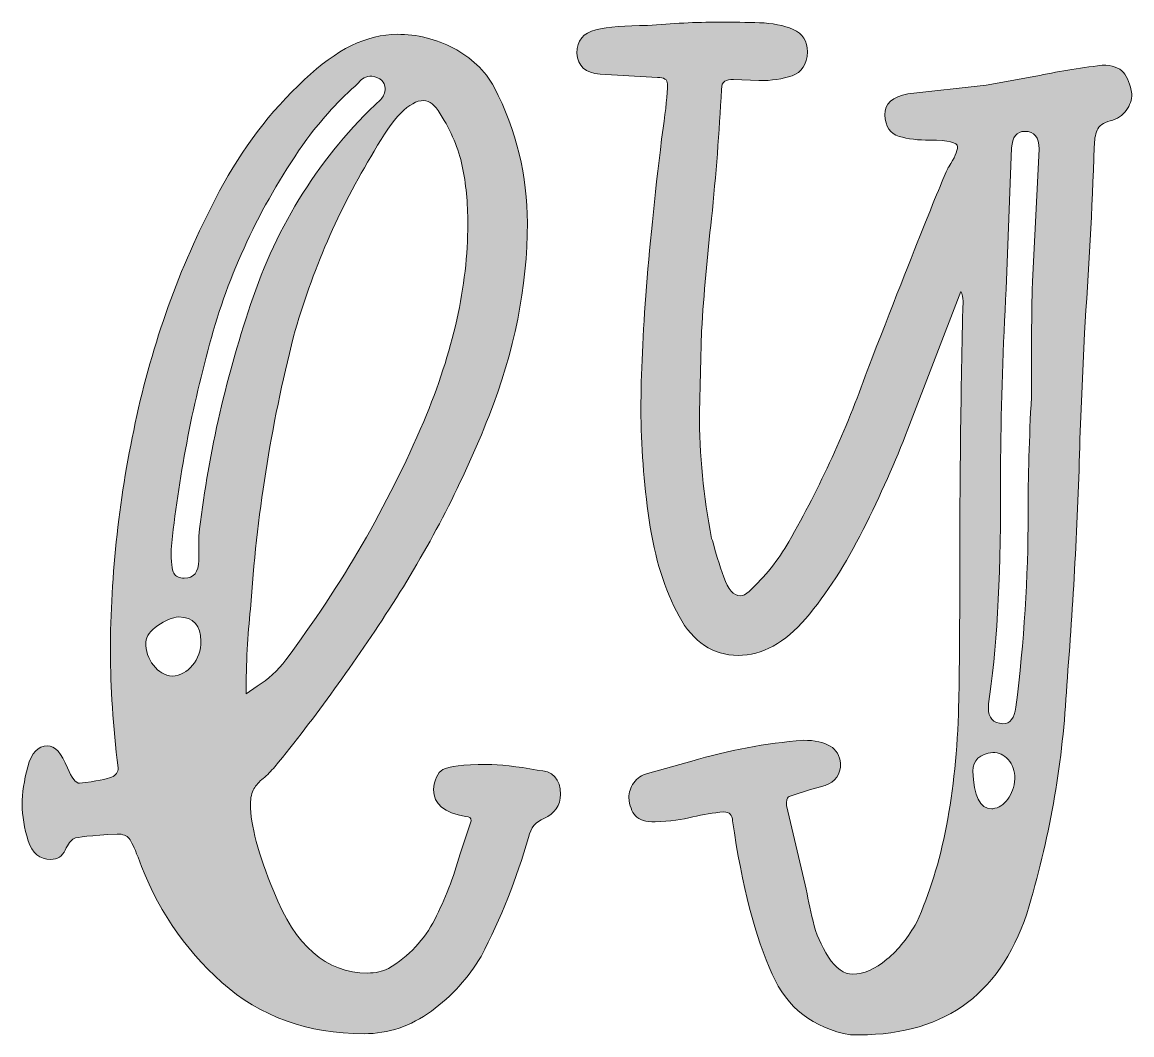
# Model space of a CAD drawing. Header units: inches. Extents: x 0.15 to 5.85, y 0.49 to 5.49.
# Drawn here: x 1.195 to 2.042, y 4.662 to 5.435 of the extents above; entities that cross this region are included whole.
import ezdxf

# ---------------------------------------------------------------- set-up
doc = ezdxf.new("R2010")
doc.units = ezdxf.units.IN
doc.header["$MEASUREMENT"] = 0
doc.layers.add('Layer 1', color=7, linetype='Continuous')

# ---------------------------------------------------------------- blocks, each defined once
blk = doc.blocks.new('block 3')
at = {"layer": 'Layer 1', "true_color": 0x231f20}
h = blk.add_hatch(color=250, dxfattribs=at)
h.dxf.hatch_style = 2
edge = h.paths.add_edge_path()
edge.add_spline(control_points=[(1.82753, 4.66212), (1.79889, 4.66717), (1.77897, 4.68263), (1.76775, 4.70844), (1.75481, 4.7365), (1.7447, 4.77551), (1.73743, 4.82549), (1.73743, 4.82998), (1.73515, 4.83224), (1.73068, 4.83224), (1.72281, 4.83166), (1.71497, 4.83041), (1.70711, 4.82843), (1.69924, 4.82648), (1.68969, 4.82521), (1.67846, 4.82465), (1.67116, 4.82465), (1.66612, 4.8262), (1.66332, 4.82929), (1.66049, 4.83237), (1.65881, 4.83699), (1.65825, 4.84318), (1.65825, 4.8471), (1.65953, 4.85089), (1.66204, 4.85454), (1.66457, 4.85819), (1.66806, 4.86057), (1.67257, 4.8617), (1.67257, 4.8617), (1.70625, 4.87097), (1.70625, 4.87097), (1.73433, 4.8794), (1.76268, 4.88471), (1.79132, 4.88697), (1.80929, 4.88697), (1.81881, 4.88108), (1.81996, 4.86929), (1.81996, 4.86086), (1.81601, 4.85525), (1.80817, 4.85243), (1.7902, 4.8474), (1.78078, 4.84443), (1.77996, 4.84359), (1.7791, 4.84275), (1.77868, 4.84065), (1.77868, 4.83729), (1.77868, 4.83729), (1.793, 4.77665), (1.793, 4.77665), (1.79468, 4.76766), (1.79665, 4.75839), (1.79889, 4.74886), (1.80113, 4.7393), (1.80508, 4.73018), (1.81068, 4.72149), (1.81631, 4.7128), (1.82246, 4.70844), (1.82921, 4.70844), (1.83764, 4.70844), (1.84633, 4.71222), (1.85532, 4.71981), (1.8643, 4.72738), (1.87188, 4.73678), (1.87807, 4.74802), (1.89769, 4.79125), (1.90839, 4.84626), (1.91006, 4.91307), (1.91062, 4.93553), (1.91089, 4.96557), (1.91089, 5.00318), (1.91089, 5.0829), (1.91174, 5.15588), (1.91342, 5.22214), (1.91342, 5.22494), (1.91286, 5.22747), (1.91174, 5.22971), (1.91174, 5.22971), (1.87132, 5.12445), (1.87132, 5.12445), (1.86177, 5.09974), (1.85041, 5.07419), (1.83721, 5.04782), (1.82401, 5.02142), (1.80942, 4.99883), (1.79343, 4.98002), (1.77743, 4.96121), (1.76014, 4.95181), (1.74164, 4.95181), (1.72255, 4.95181), (1.70753, 4.96178), (1.69657, 4.98172), (1.68564, 5.00163), (1.67804, 5.02604), (1.67382, 5.05498), (1.66964, 5.08389), (1.66753, 5.1121), (1.66753, 5.13961), (1.66753, 5.19294), (1.67313, 5.26452), (1.68436, 5.35435), (1.6866, 5.36893), (1.68775, 5.38016), (1.68775, 5.38803), (1.68775, 5.3914), (1.68521, 5.39308), (1.68014, 5.39308), (1.68014, 5.39308), (1.63636, 5.39562), (1.63636, 5.39562), (1.62513, 5.39616), (1.61924, 5.40151), (1.61868, 5.41162), (1.61868, 5.42115), (1.62345, 5.42706), (1.633, 5.4293), (1.64255, 5.43153), (1.65575, 5.43267), (1.67257, 5.43267), (1.69111, 5.43435), (1.70934, 5.43519), (1.72732, 5.43519), (1.73799, 5.43519), (1.74822, 5.43506), (1.75807, 5.43478), (1.76788, 5.43448), (1.77644, 5.4328), (1.78375, 5.42972), (1.79102, 5.42663), (1.79468, 5.42088), (1.79468, 5.41246), (1.79412, 5.40291), (1.7902, 5.39688), (1.78289, 5.39435), (1.77558, 5.39183), (1.76715, 5.39056), (1.75764, 5.39056), (1.75764, 5.39056), (1.73825, 5.3914), (1.73825, 5.3914), (1.73545, 5.3914), (1.73321, 5.39098), (1.73153, 5.39014), (1.72985, 5.3893), (1.729, 5.38719), (1.729, 5.38383), (1.72732, 5.35126), (1.72478, 5.31842), (1.72143, 5.2853), (1.71804, 5.25666), (1.71553, 5.22803), (1.71385, 5.19941), (1.71385, 5.19941), (1.71214, 5.13709), (1.71214, 5.13709), (1.71214, 5.10509), (1.71524, 5.07307), (1.72143, 5.04107), (1.72143, 5.04107), (1.72225, 5.03939), (1.72225, 5.03939), (1.72449, 5.03041), (1.72732, 5.02114), (1.73068, 5.01161), (1.73404, 5.00204), (1.73825, 4.99729), (1.74332, 4.99729), (1.74556, 4.99729), (1.7478, 4.99841), (1.75003, 5.00066), (1.76238, 5.01189), (1.77249, 5.02451), (1.78036, 5.03855), (1.80449, 5.08066), (1.82444, 5.12417), (1.84017, 5.16909), (1.87889, 5.26846), (1.89966, 5.32038), (1.90249, 5.32487), (1.90697, 5.33162), (1.90921, 5.33667), (1.90921, 5.34003), (1.90921, 5.3434), (1.9022, 5.34508), (1.88817, 5.34508), (1.87918, 5.34508), (1.87132, 5.34605), (1.86457, 5.34803), (1.85785, 5.34999), (1.8542, 5.35547), (1.85364, 5.36446), (1.85364, 5.37289), (1.85953, 5.3782), (1.87132, 5.38046), (1.87132, 5.38046), (1.9311, 5.38719), (1.9311, 5.38719), (1.9311, 5.38719), (1.96899, 5.39394), (1.96899, 5.39394), (1.98473, 5.3973), (2.00155, 5.40009), (2.01953, 5.40235), (2.0274, 5.40235), (2.03286, 5.40052), (2.03596, 5.39688), (2.03902, 5.39321), (2.04112, 5.38775), (2.04228, 5.38046), (2.04228, 5.37596), (2.04086, 5.37175), (2.03806, 5.36783), (2.03523, 5.3639), (2.03118, 5.36121), (2.02585, 5.35983), (2.02052, 5.35842), (2.01712, 5.35603), (2.01574, 5.35267), (2.01433, 5.3493), (2.01364, 5.34508), (2.01364, 5.34003), (2.01196, 5.29231), (2.00942, 5.24487), (2.00606, 5.19771), (2.00606, 5.19771), (2.00271, 5.11687), (2.00271, 5.11687), (2.00099, 5.05399), (1.99764, 4.99139), (1.9926, 4.92907), (1.98977, 4.87181), (1.98022, 4.81566), (1.96396, 4.76065), (1.9443, 4.69497), (1.90108, 4.66212), (1.83428, 4.66212), (1.83428, 4.66212), (1.82753, 4.66212), (1.82753, 4.66212)], knot_values=[0, 0, 0, 0, 1, 1, 1, 2, 2, 2, 3, 3, 3, 4, 4, 4, 5, 5, 5, 6, 6, 6, 7, 7, 7, 8, 8, 8, 9, 9, 9, 10, 10, 10, 11, 11, 11, 12, 12, 12, 13, 13, 13, 14, 14, 14, 15, 15, 15, 16, 16, 16, 17, 17, 17, 18, 18, 18, 19, 19, 19, 20, 20, 20, 21, 21, 21, 22, 22, 22, 23, 23, 23, 24, 24, 24, 25, 25, 25, 26, 26, 26, 27, 27, 27, 28, 28, 28, 29, 29, 29, 30, 30, 30, 31, 31, 31, 32, 32, 32, 33, 33, 33, 34, 34, 34, 35, 35, 35, 36, 36, 36, 37, 37, 37, 38, 38, 38, 39, 39, 39, 40, 40, 40, 41, 41, 41, 42, 42, 42, 43, 43, 43, 44, 44, 44, 45, 45, 45, 46, 46, 46, 47, 47, 47, 48, 48, 48, 49, 49, 49, 50, 50, 50, 51, 51, 51, 52, 52, 52, 53, 53, 53, 54, 54, 54, 55, 55, 55, 56, 56, 56, 57, 57, 57, 58, 58, 58, 59, 59, 59, 60, 60, 60, 61, 61, 61, 62, 62, 62, 63, 63, 63, 64, 64, 64, 65, 65, 65, 66, 66, 66, 67, 67, 67, 68, 68, 68, 69, 69, 69, 70, 70, 70, 71, 71, 71, 72, 72, 72, 73, 73, 73, 74, 74, 74, 75, 75, 75, 76, 76, 76, 77, 77, 77, 78, 78, 78, 79, 79, 79, 79], degree=3, periodic=1)
edge = h.paths.add_edge_path()
edge.add_spline(control_points=[(1.94753, 4.84192), (1.95062, 4.84613), (1.95243, 4.85131), (1.95299, 4.85749), (1.95299, 4.86366), (1.95132, 4.86858), (1.94796, 4.87224), (1.9446, 4.87587), (1.94065, 4.8777), (1.93617, 4.8777), (1.92606, 4.87658), (1.92099, 4.87181), (1.92099, 4.8634), (1.92155, 4.8443), (1.92633, 4.83475), (1.93532, 4.83475), (1.93532, 4.83475), (1.93617, 4.83475), (1.93617, 4.83475), (1.94065, 4.83531), (1.94443, 4.8377), (1.94753, 4.84192)], knot_values=[0, 0, 0, 0, 1, 1, 1, 2, 2, 2, 3, 3, 3, 4, 4, 4, 5, 5, 5, 6, 6, 6, 7, 7, 7, 7], degree=3, periodic=1)
edge = h.paths.add_edge_path()
edge.add_spline(control_points=[(1.95385, 4.91224), (1.96001, 4.96219), (1.9631, 5.01131), (1.9631, 5.05961), (1.9631, 5.08823), (1.96396, 5.11799), (1.96564, 5.14887), (1.96564, 5.19771), (1.9659, 5.22719), (1.96649, 5.2373), (1.96649, 5.2373), (1.97153, 5.33835), (1.97153, 5.33835), (1.97153, 5.34732), (1.96787, 5.35183), (1.9606, 5.35183), (1.95441, 5.35183), (1.95102, 5.34762), (1.95049, 5.33919), (1.95049, 5.33919), (1.94628, 5.23141), (1.94628, 5.23141), (1.94401, 5.18816), (1.94262, 5.14494), (1.94206, 5.10171), (1.94206, 5.10171), (1.94206, 5.07477), (1.94206, 5.07477), (1.94206, 5.00739), (1.93897, 4.95404), (1.93278, 4.91475), (1.93278, 4.91475), (1.93278, 4.9114), (1.93278, 4.9114), (1.93278, 4.90409), (1.93643, 4.90015), (1.94374, 4.89959), (1.94934, 4.89959), (1.95273, 4.90381), (1.95385, 4.91224)], knot_values=[0, 0, 0, 0, 1, 1, 1, 2, 2, 2, 3, 3, 3, 4, 4, 4, 5, 5, 5, 6, 6, 6, 7, 7, 7, 8, 8, 8, 9, 9, 9, 10, 10, 10, 11, 11, 11, 12, 12, 12, 13, 13, 13, 13], degree=3, periodic=1)
h = blk.add_hatch(color=250, dxfattribs=at)
h.dxf.hatch_style = 2
edge = h.paths.add_edge_path()
edge.add_spline(control_points=[(1.34754, 4.70212), (1.31834, 4.72822), (1.29701, 4.76009), (1.28354, 4.7977), (1.28071, 4.80499), (1.27847, 4.80977), (1.27679, 4.81202), (1.27511, 4.81426), (1.27202, 4.81538), (1.26754, 4.81538), (1.24789, 4.81426), (1.23692, 4.81314), (1.23469, 4.81202), (1.23245, 4.81089), (1.23021, 4.80794), (1.22797, 4.80318), (1.2257, 4.79839), (1.22208, 4.79602), (1.21701, 4.79602), (1.20858, 4.79602), (1.20282, 4.80078), (1.19976, 4.81033), (1.19666, 4.81987), (1.19511, 4.82914), (1.19511, 4.83813), (1.19511, 4.84654), (1.1965, 4.85609), (1.19933, 4.86675), (1.20213, 4.87742), (1.2072, 4.88275), (1.21447, 4.88275), (1.2201, 4.88275), (1.22514, 4.87714), (1.22965, 4.86591), (1.23301, 4.85805), (1.2361, 4.85413), (1.2389, 4.85413), (1.25181, 4.85581), (1.25997, 4.85736), (1.26333, 4.85875), (1.26669, 4.86015), (1.26836, 4.86254), (1.26836, 4.86591), (1.26445, 4.89791), (1.26247, 4.9274), (1.26247, 4.95434), (1.26247, 5.01385), (1.26922, 5.07406), (1.28269, 5.13498), (1.29618, 5.19588), (1.31722, 5.253), (1.34586, 5.30635), (1.36268, 5.33835), (1.38431, 5.3667), (1.41072, 5.3914), (1.43485, 5.41442), (1.45842, 5.42594), (1.48143, 5.42594), (1.49661, 5.42594), (1.51093, 5.42242), (1.52439, 5.4154), (1.53786, 5.40837), (1.54823, 5.39842), (1.55554, 5.38551), (1.57239, 5.35238), (1.58082, 5.31786), (1.58082, 5.28192), (1.58082, 5.23309), (1.57098, 5.18382), (1.55132, 5.13414), (1.53167, 5.08445), (1.50724, 5.03687), (1.47807, 4.99139), (1.44887, 4.94591), (1.41885, 4.90437), (1.38797, 4.86675), (1.38514, 4.8634), (1.38221, 4.86045), (1.37911, 4.85791), (1.37602, 4.8554), (1.37365, 4.85271), (1.37197, 4.84992), (1.37029, 4.8471), (1.36943, 4.84318), (1.36943, 4.83813), (1.36943, 4.82239), (1.37533, 4.80024), (1.38711, 4.7716), (1.40341, 4.73005), (1.42724, 4.70928), (1.45872, 4.70928), (1.46487, 4.70928), (1.4702, 4.71041), (1.47471, 4.71265), (1.49042, 4.72218), (1.5022, 4.73467), (1.51007, 4.75013), (1.51794, 4.76555), (1.52439, 4.78226), (1.52943, 4.80024), (1.52943, 4.80024), (1.53786, 4.82549), (1.53786, 4.82549), (1.53786, 4.82773), (1.53644, 4.82886), (1.53364, 4.82886), (1.51735, 4.83166), (1.50922, 4.83841), (1.50922, 4.84908), (1.50978, 4.85693), (1.51218, 4.86213), (1.51639, 4.86465), (1.52061, 4.86718), (1.53167, 4.86845), (1.54964, 4.86845), (1.55975, 4.86845), (1.57266, 4.86703), (1.58839, 4.86424), (1.60018, 4.86366), (1.60607, 4.85749), (1.60607, 4.8457), (1.60607, 4.83729), (1.60186, 4.8311), (1.59343, 4.82718), (1.58727, 4.82493), (1.58332, 4.82015), (1.58164, 4.81286), (1.57266, 4.78141), (1.56061, 4.7511), (1.54543, 4.72192), (1.53588, 4.70564), (1.52324, 4.69175), (1.50754, 4.68022), (1.49183, 4.66873), (1.47471, 4.66296), (1.45618, 4.66296), (1.41292, 4.66296), (1.37674, 4.67601), (1.34754, 4.70212)], knot_values=[0, 0, 0, 0, 1, 1, 1, 2, 2, 2, 3, 3, 3, 4, 4, 4, 5, 5, 5, 6, 6, 6, 7, 7, 7, 8, 8, 8, 9, 9, 9, 10, 10, 10, 11, 11, 11, 12, 12, 12, 13, 13, 13, 14, 14, 14, 15, 15, 15, 16, 16, 16, 17, 17, 17, 18, 18, 18, 19, 19, 19, 20, 20, 20, 21, 21, 21, 22, 22, 22, 23, 23, 23, 24, 24, 24, 25, 25, 25, 26, 26, 26, 27, 27, 27, 28, 28, 28, 29, 29, 29, 30, 30, 30, 31, 31, 31, 32, 32, 32, 33, 33, 33, 34, 34, 34, 35, 35, 35, 36, 36, 36, 37, 37, 37, 38, 38, 38, 39, 39, 39, 40, 40, 40, 41, 41, 41, 42, 42, 42, 43, 43, 43, 44, 44, 44, 45, 45, 45, 46, 46, 46, 46], degree=3, periodic=1)
edge = h.paths.add_edge_path()
edge.add_spline(control_points=[(1.32522, 4.94423), (1.32943, 4.94929), (1.33154, 4.95546), (1.33154, 4.96275), (1.33154, 4.97455), (1.32591, 4.98073), (1.31468, 4.98129), (1.30965, 4.98073), (1.30431, 4.97847), (1.29868, 4.97455), (1.29309, 4.97062), (1.28999, 4.96641), (1.28943, 4.96191), (1.28943, 4.95518), (1.29141, 4.94929), (1.29533, 4.94423), (1.29924, 4.93918), (1.30402, 4.93637), (1.30965, 4.93581), (1.3158, 4.93637), (1.32101, 4.93918), (1.32522, 4.94423)], knot_values=[0, 0, 0, 0, 1, 1, 1, 2, 2, 2, 3, 3, 3, 4, 4, 4, 5, 5, 5, 6, 6, 6, 7, 7, 7, 7], degree=3, periodic=1)
edge = h.paths.add_edge_path()
edge.add_spline(control_points=[(1.32986, 5.02423), (1.32986, 5.02423), (1.32986, 5.04277), (1.32986, 5.04277), (1.33658, 5.10171), (1.34978, 5.16066), (1.36943, 5.2196), (1.38965, 5.28079), (1.42277, 5.333), (1.46882, 5.37624), (1.47103, 5.37848), (1.47218, 5.3813), (1.47218, 5.38467), (1.47218, 5.38972), (1.46882, 5.3928), (1.46207, 5.39394), (1.45756, 5.39394), (1.4542, 5.39224), (1.45197, 5.38888), (1.43735, 5.37596), (1.42418, 5.36164), (1.41239, 5.34592), (1.37868, 5.2982), (1.35442, 5.24767), (1.33954, 5.19435), (1.32466, 5.141), (1.31442, 5.08711), (1.30879, 5.03266), (1.30879, 5.0231), (1.30952, 5.01707), (1.3109, 5.01455), (1.31231, 5.01202), (1.31498, 5.01077), (1.3189, 5.01077), (1.32621, 5.01077), (1.32986, 5.01525), (1.32986, 5.02423)], knot_values=[0, 0, 0, 0, 1, 1, 1, 2, 2, 2, 3, 3, 3, 4, 4, 4, 5, 5, 5, 6, 6, 6, 7, 7, 7, 8, 8, 8, 9, 9, 9, 10, 10, 10, 11, 11, 11, 12, 12, 12, 12], degree=3, periodic=1)
edge = h.paths.add_edge_path()
edge.add_spline(control_points=[(1.3745, 4.92823), (1.3829, 4.93329), (1.39021, 4.94002), (1.3964, 4.94845), (1.43903, 5.00514), (1.47412, 5.06578), (1.50164, 5.13034), (1.5241, 5.18367), (1.53532, 5.23392), (1.53532, 5.28108), (1.53532, 5.29736), (1.53394, 5.3121), (1.53111, 5.3253), (1.52831, 5.33848), (1.52271, 5.35183), (1.51429, 5.3653), (1.51034, 5.37203), (1.50612, 5.3754), (1.50164, 5.3754), (1.49098, 5.3754), (1.47834, 5.36248), (1.46375, 5.33667), (1.43679, 5.29231), (1.41631, 5.24515), (1.40229, 5.19519), (1.38487, 5.12668), (1.37391, 5.05735), (1.36943, 4.98718), (1.36719, 4.96753), (1.36607, 4.94591), (1.36607, 4.92234), (1.36607, 4.92234), (1.3745, 4.92823), (1.3745, 4.92823)], knot_values=[0, 0, 0, 0, 1, 1, 1, 2, 2, 2, 3, 3, 3, 4, 4, 4, 5, 5, 5, 6, 6, 6, 7, 7, 7, 8, 8, 8, 9, 9, 9, 10, 10, 10, 11, 11, 11, 11], degree=3, periodic=1)
at = {"layer": 'Layer 1', "lineweight": 0}
for points, knots in [([(1.82753, 4.66212), (1.79889, 4.66717), (1.77897, 4.68263), (1.76775, 4.70844), (1.75481, 4.7365), (1.7447, 4.77551), (1.73743, 4.82549), (1.73743, 4.82998), (1.73515, 4.83224), (1.73068, 4.83224), (1.72281, 4.83166), (1.71497, 4.83041), (1.70711, 4.82843), (1.69924, 4.82648), (1.68969, 4.82521), (1.67846, 4.82465), (1.67116, 4.82465), (1.66612, 4.8262), (1.66332, 4.82929), (1.66049, 4.83237), (1.65881, 4.83699), (1.65825, 4.84318), (1.65825, 4.8471), (1.65953, 4.85089), (1.66204, 4.85454), (1.66457, 4.85819), (1.66806, 4.86057), (1.67257, 4.8617), (1.67257, 4.8617), (1.70625, 4.87097), (1.70625, 4.87097), (1.73433, 4.8794), (1.76268, 4.88471), (1.79132, 4.88697), (1.80929, 4.88697), (1.81881, 4.88108), (1.81996, 4.86929), (1.81996, 4.86086), (1.81601, 4.85525), (1.80817, 4.85243), (1.7902, 4.8474), (1.78078, 4.84443), (1.77996, 4.84359), (1.7791, 4.84275), (1.77868, 4.84065), (1.77868, 4.83729), (1.77868, 4.83729), (1.793, 4.77665), (1.793, 4.77665), (1.79468, 4.76766), (1.79665, 4.75839), (1.79889, 4.74886), (1.80113, 4.7393), (1.80508, 4.73018), (1.81068, 4.72149), (1.81631, 4.7128), (1.82246, 4.70844), (1.82921, 4.70844), (1.83764, 4.70844), (1.84633, 4.71222), (1.85532, 4.71981), (1.8643, 4.72738), (1.87188, 4.73678), (1.87807, 4.74802), (1.89769, 4.79125), (1.90839, 4.84626), (1.91006, 4.91307), (1.91062, 4.93553), (1.91089, 4.96557), (1.91089, 5.00318), (1.91089, 5.0829), (1.91174, 5.15588), (1.91342, 5.22214), (1.91342, 5.22494), (1.91286, 5.22747), (1.91174, 5.22971), (1.91174, 5.22971), (1.87132, 5.12445), (1.87132, 5.12445), (1.86177, 5.09974), (1.85041, 5.07419), (1.83721, 5.04782), (1.82401, 5.02142), (1.80942, 4.99883), (1.79343, 4.98002), (1.77743, 4.96121), (1.76014, 4.95181), (1.74164, 4.95181), (1.72255, 4.95181), (1.70753, 4.96178), (1.69657, 4.98172), (1.68564, 5.00163), (1.67804, 5.02604), (1.67382, 5.05498), (1.66964, 5.08389), (1.66753, 5.1121), (1.66753, 5.13961), (1.66753, 5.19294), (1.67313, 5.26452), (1.68436, 5.35435), (1.6866, 5.36893), (1.68775, 5.38016), (1.68775, 5.38803), (1.68775, 5.3914), (1.68521, 5.39308), (1.68014, 5.39308), (1.68014, 5.39308), (1.63636, 5.39562), (1.63636, 5.39562), (1.62513, 5.39616), (1.61924, 5.40151), (1.61868, 5.41162), (1.61868, 5.42115), (1.62345, 5.42706), (1.633, 5.4293), (1.64255, 5.43153), (1.65575, 5.43267), (1.67257, 5.43267), (1.69111, 5.43435), (1.70934, 5.43519), (1.72732, 5.43519), (1.73799, 5.43519), (1.74822, 5.43506), (1.75807, 5.43478), (1.76788, 5.43448), (1.77644, 5.4328), (1.78375, 5.42972), (1.79102, 5.42663), (1.79468, 5.42088), (1.79468, 5.41246), (1.79412, 5.40291), (1.7902, 5.39688), (1.78289, 5.39435), (1.77558, 5.39183), (1.76715, 5.39056), (1.75764, 5.39056), (1.75764, 5.39056), (1.73825, 5.3914), (1.73825, 5.3914), (1.73545, 5.3914), (1.73321, 5.39098), (1.73153, 5.39014), (1.72985, 5.3893), (1.729, 5.38719), (1.729, 5.38383), (1.72732, 5.35126), (1.72478, 5.31842), (1.72143, 5.2853), (1.71804, 5.25666), (1.71553, 5.22803), (1.71385, 5.19941), (1.71385, 5.19941), (1.71214, 5.13709), (1.71214, 5.13709), (1.71214, 5.10509), (1.71524, 5.07307), (1.72143, 5.04107), (1.72143, 5.04107), (1.72225, 5.03939), (1.72225, 5.03939), (1.72449, 5.03041), (1.72732, 5.02114), (1.73068, 5.01161), (1.73404, 5.00204), (1.73825, 4.99729), (1.74332, 4.99729), (1.74556, 4.99729), (1.7478, 4.99841), (1.75003, 5.00066), (1.76238, 5.01189), (1.77249, 5.02451), (1.78036, 5.03855), (1.80449, 5.08066), (1.82444, 5.12417), (1.84017, 5.16909), (1.87889, 5.26846), (1.89966, 5.32038), (1.90249, 5.32487), (1.90697, 5.33162), (1.90921, 5.33667), (1.90921, 5.34003), (1.90921, 5.3434), (1.9022, 5.34508), (1.88817, 5.34508), (1.87918, 5.34508), (1.87132, 5.34605), (1.86457, 5.34803), (1.85785, 5.34999), (1.8542, 5.35547), (1.85364, 5.36446), (1.85364, 5.37289), (1.85953, 5.3782), (1.87132, 5.38046), (1.87132, 5.38046), (1.9311, 5.38719), (1.9311, 5.38719), (1.9311, 5.38719), (1.96899, 5.39394), (1.96899, 5.39394), (1.98473, 5.3973), (2.00155, 5.40009), (2.01953, 5.40235), (2.0274, 5.40235), (2.03286, 5.40052), (2.03596, 5.39688), (2.03902, 5.39321), (2.04112, 5.38775), (2.04228, 5.38046), (2.04228, 5.37596), (2.04086, 5.37175), (2.03806, 5.36783), (2.03523, 5.3639), (2.03118, 5.36121), (2.02585, 5.35983), (2.02052, 5.35842), (2.01712, 5.35603), (2.01574, 5.35267), (2.01433, 5.3493), (2.01364, 5.34508), (2.01364, 5.34003), (2.01196, 5.29231), (2.00942, 5.24487), (2.00606, 5.19771), (2.00606, 5.19771), (2.00271, 5.11687), (2.00271, 5.11687), (2.00099, 5.05399), (1.99764, 4.99139), (1.9926, 4.92907), (1.98977, 4.87181), (1.98022, 4.81566), (1.96396, 4.76065), (1.9443, 4.69497), (1.90108, 4.66212), (1.83428, 4.66212), (1.83428, 4.66212), (1.82753, 4.66212), (1.82753, 4.66212)], [0, 0, 0, 0, 1, 1, 1, 2, 2, 2, 3, 3, 3, 4, 4, 4, 5, 5, 5, 6, 6, 6, 7, 7, 7, 8, 8, 8, 9, 9, 9, 10, 10, 10, 11, 11, 11, 12, 12, 12, 13, 13, 13, 14, 14, 14, 15, 15, 15, 16, 16, 16, 17, 17, 17, 18, 18, 18, 19, 19, 19, 20, 20, 20, 21, 21, 21, 22, 22, 22, 23, 23, 23, 24, 24, 24, 25, 25, 25, 26, 26, 26, 27, 27, 27, 28, 28, 28, 29, 29, 29, 30, 30, 30, 31, 31, 31, 32, 32, 32, 33, 33, 33, 34, 34, 34, 35, 35, 35, 36, 36, 36, 37, 37, 37, 38, 38, 38, 39, 39, 39, 40, 40, 40, 41, 41, 41, 42, 42, 42, 43, 43, 43, 44, 44, 44, 45, 45, 45, 46, 46, 46, 47, 47, 47, 48, 48, 48, 49, 49, 49, 50, 50, 50, 51, 51, 51, 52, 52, 52, 53, 53, 53, 54, 54, 54, 55, 55, 55, 56, 56, 56, 57, 57, 57, 58, 58, 58, 59, 59, 59, 60, 60, 60, 61, 61, 61, 62, 62, 62, 63, 63, 63, 64, 64, 64, 65, 65, 65, 66, 66, 66, 67, 67, 67, 68, 68, 68, 69, 69, 69, 70, 70, 70, 71, 71, 71, 72, 72, 72, 73, 73, 73, 74, 74, 74, 75, 75, 75, 76, 76, 76, 77, 77, 77, 78, 78, 78, 79, 79, 79, 79]), ([(1.34754, 4.70212), (1.31834, 4.72822), (1.29701, 4.76009), (1.28354, 4.7977), (1.28071, 4.80499), (1.27847, 4.80977), (1.27679, 4.81202), (1.27511, 4.81426), (1.27202, 4.81538), (1.26754, 4.81538), (1.24789, 4.81426), (1.23692, 4.81314), (1.23469, 4.81202), (1.23245, 4.81089), (1.23021, 4.80794), (1.22797, 4.80318), (1.2257, 4.79839), (1.22208, 4.79602), (1.21701, 4.79602), (1.20858, 4.79602), (1.20282, 4.80078), (1.19976, 4.81033), (1.19666, 4.81987), (1.19511, 4.82914), (1.19511, 4.83813), (1.19511, 4.84654), (1.1965, 4.85609), (1.19933, 4.86675), (1.20213, 4.87742), (1.2072, 4.88275), (1.21447, 4.88275), (1.2201, 4.88275), (1.22514, 4.87714), (1.22965, 4.86591), (1.23301, 4.85805), (1.2361, 4.85413), (1.2389, 4.85413), (1.25181, 4.85581), (1.25997, 4.85736), (1.26333, 4.85875), (1.26669, 4.86015), (1.26836, 4.86254), (1.26836, 4.86591), (1.26445, 4.89791), (1.26247, 4.9274), (1.26247, 4.95434), (1.26247, 5.01385), (1.26922, 5.07406), (1.28269, 5.13498), (1.29618, 5.19588), (1.31722, 5.253), (1.34586, 5.30635), (1.36268, 5.33835), (1.38431, 5.3667), (1.41072, 5.3914), (1.43485, 5.41442), (1.45842, 5.42594), (1.48143, 5.42594), (1.49661, 5.42594), (1.51093, 5.42242), (1.52439, 5.4154), (1.53786, 5.40837), (1.54823, 5.39842), (1.55554, 5.38551), (1.57239, 5.35238), (1.58082, 5.31786), (1.58082, 5.28192), (1.58082, 5.23309), (1.57098, 5.18382), (1.55132, 5.13414), (1.53167, 5.08445), (1.50724, 5.03687), (1.47807, 4.99139), (1.44887, 4.94591), (1.41885, 4.90437), (1.38797, 4.86675), (1.38514, 4.8634), (1.38221, 4.86045), (1.37911, 4.85791), (1.37602, 4.8554), (1.37365, 4.85271), (1.37197, 4.84992), (1.37029, 4.8471), (1.36943, 4.84318), (1.36943, 4.83813), (1.36943, 4.82239), (1.37533, 4.80024), (1.38711, 4.7716), (1.40341, 4.73005), (1.42724, 4.70928), (1.45872, 4.70928), (1.46487, 4.70928), (1.4702, 4.71041), (1.47471, 4.71265), (1.49042, 4.72218), (1.5022, 4.73467), (1.51007, 4.75013), (1.51794, 4.76555), (1.52439, 4.78226), (1.52943, 4.80024), (1.52943, 4.80024), (1.53786, 4.82549), (1.53786, 4.82549), (1.53786, 4.82773), (1.53644, 4.82886), (1.53364, 4.82886), (1.51735, 4.83166), (1.50922, 4.83841), (1.50922, 4.84908), (1.50978, 4.85693), (1.51218, 4.86213), (1.51639, 4.86465), (1.52061, 4.86718), (1.53167, 4.86845), (1.54964, 4.86845), (1.55975, 4.86845), (1.57266, 4.86703), (1.58839, 4.86424), (1.60018, 4.86366), (1.60607, 4.85749), (1.60607, 4.8457), (1.60607, 4.83729), (1.60186, 4.8311), (1.59343, 4.82718), (1.58727, 4.82493), (1.58332, 4.82015), (1.58164, 4.81286), (1.57266, 4.78141), (1.56061, 4.7511), (1.54543, 4.72192), (1.53588, 4.70564), (1.52324, 4.69175), (1.50754, 4.68022), (1.49183, 4.66873), (1.47471, 4.66296), (1.45618, 4.66296), (1.41292, 4.66296), (1.37674, 4.67601), (1.34754, 4.70212)], [0, 0, 0, 0, 1, 1, 1, 2, 2, 2, 3, 3, 3, 4, 4, 4, 5, 5, 5, 6, 6, 6, 7, 7, 7, 8, 8, 8, 9, 9, 9, 10, 10, 10, 11, 11, 11, 12, 12, 12, 13, 13, 13, 14, 14, 14, 15, 15, 15, 16, 16, 16, 17, 17, 17, 18, 18, 18, 19, 19, 19, 20, 20, 20, 21, 21, 21, 22, 22, 22, 23, 23, 23, 24, 24, 24, 25, 25, 25, 26, 26, 26, 27, 27, 27, 28, 28, 28, 29, 29, 29, 30, 30, 30, 31, 31, 31, 32, 32, 32, 33, 33, 33, 34, 34, 34, 35, 35, 35, 36, 36, 36, 37, 37, 37, 38, 38, 38, 39, 39, 39, 40, 40, 40, 41, 41, 41, 42, 42, 42, 43, 43, 43, 44, 44, 44, 45, 45, 45, 46, 46, 46, 46]), ([(1.32986, 5.02423), (1.32986, 5.02423), (1.32986, 5.04277), (1.32986, 5.04277), (1.33658, 5.10171), (1.34978, 5.16066), (1.36943, 5.2196), (1.38965, 5.28079), (1.42277, 5.333), (1.46882, 5.37624), (1.47103, 5.37848), (1.47218, 5.3813), (1.47218, 5.38467), (1.47218, 5.38972), (1.46882, 5.3928), (1.46207, 5.39394), (1.45756, 5.39394), (1.4542, 5.39224), (1.45197, 5.38888), (1.43735, 5.37596), (1.42418, 5.36164), (1.41239, 5.34592), (1.37868, 5.2982), (1.35442, 5.24767), (1.33954, 5.19435), (1.32466, 5.141), (1.31442, 5.08711), (1.30879, 5.03266), (1.30879, 5.0231), (1.30952, 5.01707), (1.3109, 5.01455), (1.31231, 5.01202), (1.31498, 5.01077), (1.3189, 5.01077), (1.32621, 5.01077), (1.32986, 5.01525), (1.32986, 5.02423)], [0, 0, 0, 0, 1, 1, 1, 2, 2, 2, 3, 3, 3, 4, 4, 4, 5, 5, 5, 6, 6, 6, 7, 7, 7, 8, 8, 8, 9, 9, 9, 10, 10, 10, 11, 11, 11, 12, 12, 12, 12]), ([(1.3745, 4.92823), (1.3829, 4.93329), (1.39021, 4.94002), (1.3964, 4.94845), (1.43903, 5.00514), (1.47412, 5.06578), (1.50164, 5.13034), (1.5241, 5.18367), (1.53532, 5.23392), (1.53532, 5.28108), (1.53532, 5.29736), (1.53394, 5.3121), (1.53111, 5.3253), (1.52831, 5.33848), (1.52271, 5.35183), (1.51429, 5.3653), (1.51034, 5.37203), (1.50612, 5.3754), (1.50164, 5.3754), (1.49098, 5.3754), (1.47834, 5.36248), (1.46375, 5.33667), (1.43679, 5.29231), (1.41631, 5.24515), (1.40229, 5.19519), (1.38487, 5.12668), (1.37391, 5.05735), (1.36943, 4.98718), (1.36719, 4.96753), (1.36607, 4.94591), (1.36607, 4.92234), (1.36607, 4.92234), (1.3745, 4.92823), (1.3745, 4.92823)], [0, 0, 0, 0, 1, 1, 1, 2, 2, 2, 3, 3, 3, 4, 4, 4, 5, 5, 5, 6, 6, 6, 7, 7, 7, 8, 8, 8, 9, 9, 9, 10, 10, 10, 11, 11, 11, 11]), ([(1.95385, 4.91224), (1.96001, 4.96219), (1.9631, 5.01131), (1.9631, 5.05961), (1.9631, 5.08823), (1.96396, 5.11799), (1.96564, 5.14887), (1.96564, 5.19771), (1.9659, 5.22719), (1.96649, 5.2373), (1.96649, 5.2373), (1.97153, 5.33835), (1.97153, 5.33835), (1.97153, 5.34732), (1.96787, 5.35183), (1.9606, 5.35183), (1.95441, 5.35183), (1.95102, 5.34762), (1.95049, 5.33919), (1.95049, 5.33919), (1.94628, 5.23141), (1.94628, 5.23141), (1.94401, 5.18816), (1.94262, 5.14494), (1.94206, 5.10171), (1.94206, 5.10171), (1.94206, 5.07477), (1.94206, 5.07477), (1.94206, 5.00739), (1.93897, 4.95404), (1.93278, 4.91475), (1.93278, 4.91475), (1.93278, 4.9114), (1.93278, 4.9114), (1.93278, 4.90409), (1.93643, 4.90015), (1.94374, 4.89959), (1.94934, 4.89959), (1.95273, 4.90381), (1.95385, 4.91224)], [0, 0, 0, 0, 1, 1, 1, 2, 2, 2, 3, 3, 3, 4, 4, 4, 5, 5, 5, 6, 6, 6, 7, 7, 7, 8, 8, 8, 9, 9, 9, 10, 10, 10, 11, 11, 11, 12, 12, 12, 13, 13, 13, 13]), ([(1.32522, 4.94423), (1.32943, 4.94929), (1.33154, 4.95546), (1.33154, 4.96275), (1.33154, 4.97455), (1.32591, 4.98073), (1.31468, 4.98129), (1.30965, 4.98073), (1.30431, 4.97847), (1.29868, 4.97455), (1.29309, 4.97062), (1.28999, 4.96641), (1.28943, 4.96191), (1.28943, 4.95518), (1.29141, 4.94929), (1.29533, 4.94423), (1.29924, 4.93918), (1.30402, 4.93637), (1.30965, 4.93581), (1.3158, 4.93637), (1.32101, 4.93918), (1.32522, 4.94423)], [0, 0, 0, 0, 1, 1, 1, 2, 2, 2, 3, 3, 3, 4, 4, 4, 5, 5, 5, 6, 6, 6, 7, 7, 7, 7]), ([(1.94753, 4.84192), (1.95062, 4.84613), (1.95243, 4.85131), (1.95299, 4.85749), (1.95299, 4.86366), (1.95132, 4.86858), (1.94796, 4.87224), (1.9446, 4.87587), (1.94065, 4.8777), (1.93617, 4.8777), (1.92606, 4.87658), (1.92099, 4.87181), (1.92099, 4.8634), (1.92155, 4.8443), (1.92633, 4.83475), (1.93532, 4.83475), (1.93532, 4.83475), (1.93617, 4.83475), (1.93617, 4.83475), (1.94065, 4.83531), (1.94443, 4.8377), (1.94753, 4.84192)], [0, 0, 0, 0, 1, 1, 1, 2, 2, 2, 3, 3, 3, 4, 4, 4, 5, 5, 5, 6, 6, 6, 7, 7, 7, 7])]:
    blk.add_open_spline(points, degree=3, knots=knots, dxfattribs=at)
blk = doc.blocks.new('block 2')
at = {"layer": 'Layer 1'}
blk.add_blockref('block 3', (0, 0), dxfattribs=at)

msp = doc.modelspace()

# ---------------------------------------------------------------- block references
at = {"layer": 'Layer 1'}
msp.add_blockref('block 2', (0, 0), dxfattribs=at)

doc.saveas('drawing.dxf')
